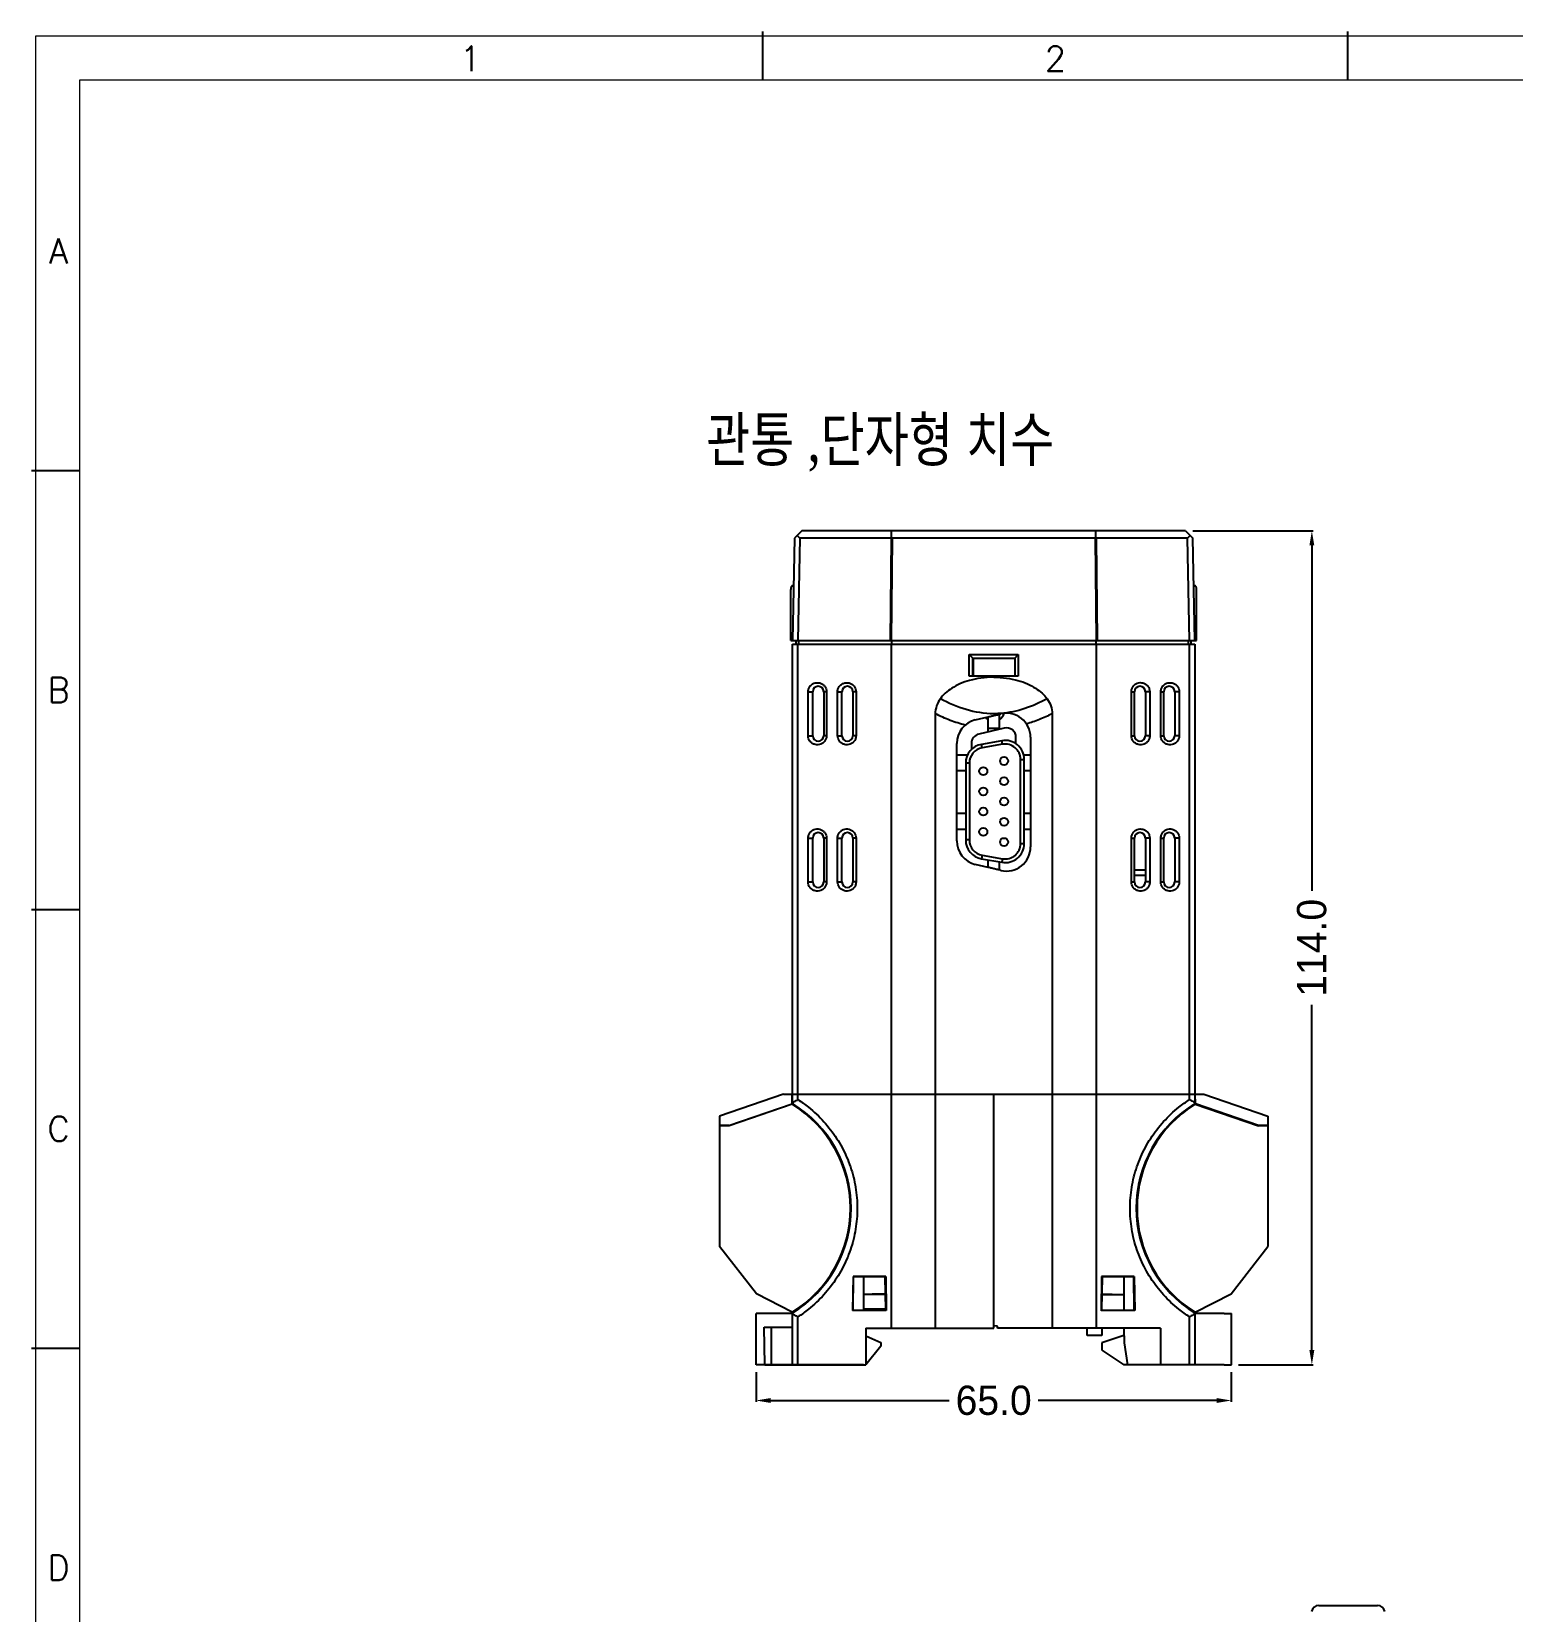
# Model space of a CAD drawing. Header units: millimetres. Extents: x 54 to 1685, y 68 to 1015.
# Drawn here: x 925.9 to 1128.4, y 755.6 to 971.6 of the extents above; entities that cross this region are included whole.
import ezdxf
from ezdxf.enums import TextEntityAlignment as Align

# ---------------------------------------------------------------- set-up
doc = ezdxf.new("R2010")
doc.units = ezdxf.units.MM
doc.linetypes.add('DASHED2', pattern=[9.525, 6.35, -3.175])
for name, color, linetype in [('20', 2, 'Continuous'), ('30', 3, 'Continuous'), ('70', 7, 'Continuous')]:
    doc.layers.add(name, color=color, linetype=linetype)
doc.styles.add('SIMPLEX', font='SIMPLEX.shx', dxfattribs={"bigfont": 'HBRDS.shx'})
doc.styles.add('SS', font='batang.ttc', dxfattribs={"width": 0.8})
doc.styles.get("Standard").update_dxf_attribs({"font": 'BareunDotumPro1.ttf'})
doc.dimstyles.get("Standard").update_dxf_attribs({"dimtxt": 4, "dimasz": 2, "dimexe": 0.2, "dimexo": 1, "dimgap": 0.09, "dimtad": 0, "dimtoh": 1, "dimdec": 1, "dimzin": 0, "dimdsep": 46, "dimtxsty": 'Standard', "dimcen": -3, "dimadec": 0, "dimazin": 0, "dimtfac": 1, "dimtdec": 1, "dimtofl": 0, "dimtmove": 0, "dimatfit": 3, "dimfxl": 0, "dimtolj": 1, "dimtzin": 0, "dimarcsym": 0})

# ---------------------------------------------------------------- blocks, each defined once
blk = doc.blocks.new('*D19')
at = {"color": 0, "lineweight": -2}
for p, q in [((1084.75, 903.32), (1101.22, 903.32)), ((1101.02, 901.32), (1101.02, 854.12)), ((1101.02, 791.32), (1101.02, 838.52)), ((1091.01, 789.32), (1101.22, 789.32))]:
    blk.add_line(p, q, dxfattribs=at)
at = {"color": 0}
for points in [[(1101.36, 901.32), (1100.69, 901.32), (1101.02, 903.32)], [(1100.69, 791.32), (1101.36, 791.32), (1101.02, 789.32)]]:
    blk.add_solid(points, dxfattribs=at)
at = {"layer": 'Defpoints', "color": 0}
for p in [(1083.75, 903.32), (1090.01, 789.32), (1101.02, 789.32)]:
    blk.add_point(p, dxfattribs=at)
at = {"color": 0, "linetype": 'DASHED2', "insert": (1101.02, 846.32), "char_height": 4, "attachment_point": 5, "rotation": 90}
blk.add_mtext('\\A1;114.0', dxfattribs=at)
blk = doc.blocks.new('*D20')
at = {"color": 0, "lineweight": -2}
for p, q in [((1025.01, 788.32), (1025.01, 784.24)), ((1090.01, 788.32), (1090.01, 784.24)), ((1027.01, 784.44), (1051.42, 784.44)), ((1088.01, 784.44), (1063.6, 784.44))]:
    blk.add_line(p, q, dxfattribs=at)
at = {"color": 0}
for points in [[(1027.01, 784.77), (1027.01, 784.1), (1025.01, 784.44)], [(1088.01, 784.1), (1088.01, 784.77), (1090.01, 784.44)]]:
    blk.add_solid(points, dxfattribs=at)
at = {"layer": 'Defpoints', "color": 0}
for p in [(1025.01, 789.32), (1090.01, 789.32), (1090.01, 784.44)]:
    blk.add_point(p, dxfattribs=at)
at = {"color": 0, "linetype": 'DASHED2', "insert": (1057.51, 784.44), "char_height": 4, "attachment_point": 5}
blk.add_mtext('\\A1;65.0', dxfattribs=at)

msp = doc.modelspace()

# ---------------------------------------------------------------- linework, layer by layer
at = {"color": 7, "linetype": 'Continuous'}
for p, q in [((1031.273, 903.32), (1030.273, 902.338)), ((1083.751, 903.32), (1031.273, 903.32)), ((1083.751, 903.32), (1084.751, 902.338)), ((1030.273, 902.338), (1030.012, 888.32)), ((1031.009, 902.338), (1030.745, 888.32)), ((1043.514, 902.338), (1031.009, 902.338)), ((1043.514, 902.338), (1043.377, 888.32)), ((1043.648, 902.338), (1043.512, 888.32)), ((1043.648, 902.338), (1043.514, 902.339)), ((1071.376, 902.338), (1043.648, 902.338)), ((1071.51, 902.339), (1071.376, 902.338)), ((1071.376, 902.338), (1071.512, 888.32)), ((1071.51, 902.339), (1071.647, 888.32)), ((1084.015, 902.338), (1071.51, 902.338)), ((1084.279, 888.32), (1084.015, 902.338)), ((1085.012, 888.32), (1084.751, 902.338)), ((1029.762, 888.32), (1029.762, 895.32)), ((1085.262, 888.32), (1085.262, 895.32)), ((1029.762, 888.32), (1085.262, 888.32)), ((1030.012, 825.02), (1030.012, 887.82)), ((1030.012, 887.82), (1085.012, 887.82)), ((1030.512, 887.82), (1030.512, 888.32)), ((1030.745, 825.568), (1030.745, 887.82)), ((1030.878, 887.82), (1030.878, 888.32)), ((1043.512, 887.82), (1043.512, 794.32)), ((1043.533, 888.32), (1043.533, 887.82)), ((1071.491, 888.32), (1071.491, 887.82)), ((1071.512, 887.82), (1071.512, 794.32)), ((1084.146, 887.82), (1084.146, 888.32)), ((1084.279, 825.568), (1084.279, 887.82)), ((1084.512, 887.82), (1084.512, 888.32)), ((1085.012, 887.82), (1085.012, 825.02)), ((1054.142, 883.45), (1054.142, 886.42)), ((1054.642, 885.92), (1054.142, 886.42)), ((1054.142, 886.42), (1060.882, 886.42)), ((1054.642, 883.45), (1054.642, 885.92)), ((1054.642, 885.92), (1060.382, 885.92)), ((1054.642, 885.52), (1054.762, 885.52)), ((1054.762, 883.45), (1054.762, 885.92)), ((1060.382, 885.92), (1060.882, 886.42)), ((1060.382, 885.92), (1060.382, 883.45)), ((1060.882, 886.42), (1060.882, 883.45)), ((1060.882, 883.45), (1054.142, 883.45)), ((1054.642, 885.32), (1054.762, 885.32)), ((1032.138, 881.32), (1032.762, 881.32)), ((1032.138, 875.32), (1032.138, 881.32)), ((1032.762, 875.32), (1032.762, 881.32)), ((1034.656, 881.32), (1034.262, 881.32)), ((1034.262, 881.32), (1034.262, 875.32)), ((1034.656, 881.32), (1034.656, 875.32)), ((1036.167, 881.32), (1036.762, 881.32)), ((1036.167, 875.32), (1036.167, 881.32)), ((1036.762, 875.32), (1036.762, 881.32)), ((1038.685, 881.32), (1038.262, 881.32)), ((1038.262, 881.32), (1038.262, 875.32)), ((1038.685, 881.32), (1038.685, 875.32)), ((1076.339, 881.32), (1076.762, 881.32)), ((1076.339, 875.32), (1076.339, 881.32)), ((1076.762, 875.32), (1076.762, 881.32)), ((1078.857, 881.32), (1078.262, 881.32)), ((1078.262, 881.32), (1078.262, 875.32)), ((1078.857, 881.32), (1078.857, 875.32)), ((1080.368, 881.32), (1080.762, 881.32)), ((1080.368, 875.32), (1080.368, 881.32)), ((1080.762, 875.32), (1080.762, 881.32)), ((1082.886, 881.32), (1082.262, 881.32)), ((1082.262, 881.32), (1082.262, 875.32)), ((1082.886, 881.32), (1082.886, 875.32)), ((1049.512, 878.32), (1049.512, 794.32)), ((1055.001, 877.477), (1056.762, 877.894)), ((1056.762, 875.839), (1056.762, 877.894)), ((1058.262, 878.25), (1058.501, 878.306)), ((1058.262, 878.25), (1058.262, 876.194)), ((1065.512, 878.32), (1065.512, 794.32)), ((1032.138, 875.32), (1032.762, 875.32)), ((1034.656, 875.32), (1034.262, 875.32)), ((1036.167, 875.32), (1036.762, 875.32)), ((1038.685, 875.32), (1038.262, 875.32)), ((1058.962, 876.36), (1055.462, 875.531)), ((1060.562, 874.206), (1060.562, 875.095)), ((1062.562, 875.095), (1062.562, 860.113)), ((1076.339, 875.32), (1076.762, 875.32)), ((1078.857, 875.32), (1078.262, 875.32)), ((1080.368, 875.32), (1080.762, 875.32)), ((1082.886, 875.32), (1082.262, 875.32)), ((1052.462, 860.942), (1052.462, 874.266)), ((1052.462, 872.714), (1053.955, 872.714)), ((1054.462, 874.266), (1054.462, 873.419)), ((1058.631, 874.63), (1055.831, 874.136)), ((1055.917, 873.644), (1055.831, 874.136)), ((1058.717, 874.138), (1055.917, 873.644)), ((1058.717, 874.138), (1058.631, 874.63)), ((1061.59, 872.714), (1062.562, 872.714)), ((1053.682, 870.495), (1052.462, 870.495)), ((1053.682, 871.576), (1053.682, 861.063)), ((1054.182, 871.576), (1053.682, 871.576)), ((1054.182, 871.576), (1054.182, 861.063)), ((1061.182, 860.57), (1061.182, 872.07)), ((1061.182, 872.07), (1061.682, 872.07)), ((1061.682, 860.57), (1061.682, 872.07)), ((1062.562, 870.495), (1061.682, 870.495)), ((1052.462, 864.714), (1053.682, 864.714)), ((1061.682, 864.714), (1062.562, 864.714)), ((1053.682, 862.495), (1052.462, 862.495)), ((1062.562, 862.495), (1061.682, 862.495)), ((1032.138, 855.32), (1032.138, 861.32)), ((1032.138, 861.32), (1032.762, 861.32)), ((1032.762, 855.32), (1032.762, 861.32)), ((1034.262, 861.32), (1034.262, 855.32)), ((1034.656, 861.32), (1034.262, 861.32)), ((1034.656, 861.32), (1034.656, 855.32)), ((1036.167, 855.32), (1036.167, 861.32)), ((1036.167, 861.32), (1036.762, 861.32)), ((1036.762, 855.32), (1036.762, 861.32)), ((1038.262, 861.32), (1038.262, 855.32)), ((1038.685, 861.32), (1038.262, 861.32)), ((1038.685, 861.32), (1038.685, 855.32)), ((1054.182, 861.063), (1053.682, 861.063)), ((1061.182, 860.57), (1061.682, 860.57)), ((1076.339, 855.32), (1076.339, 861.32)), ((1076.339, 861.32), (1076.762, 861.32)), ((1076.762, 855.32), (1076.762, 861.32)), ((1078.262, 861.32), (1078.262, 855.32)), ((1078.857, 861.32), (1078.262, 861.32)), ((1078.857, 861.32), (1078.857, 855.32)), ((1080.368, 855.32), (1080.368, 861.32)), ((1080.368, 861.32), (1080.762, 861.32)), ((1080.762, 855.32), (1080.762, 861.32)), ((1082.262, 861.32), (1082.262, 855.32)), ((1082.886, 861.32), (1082.262, 861.32)), ((1082.886, 861.32), (1082.886, 855.32)), ((1056.762, 857.314), (1055.001, 857.731)), ((1055.917, 858.995), (1055.831, 858.503)), ((1055.831, 858.503), (1058.631, 858.009)), ((1055.917, 858.995), (1058.717, 858.501)), ((1056.762, 857.314), (1056.762, 858.338)), ((1058.262, 858.074), (1058.262, 856.959)), ((1058.717, 858.501), (1058.631, 858.009)), ((1032.138, 855.32), (1032.762, 855.32)), ((1034.656, 855.32), (1034.262, 855.32)), ((1036.167, 855.32), (1036.762, 855.32)), ((1038.685, 855.32), (1038.262, 855.32)), ((1058.501, 856.902), (1058.262, 856.959)), ((1076.339, 855.32), (1076.762, 855.32)), ((1078.262, 856.92), (1076.762, 856.92)), ((1078.262, 856.22), (1076.762, 856.22)), ((1078.857, 855.32), (1078.262, 855.32)), ((1080.368, 855.32), (1080.762, 855.32)), ((1082.886, 855.32), (1082.262, 855.32)), ((1028.759, 826.32), (1020.028, 823.322)), ((1028.759, 826.32), (1086.265, 826.32)), ((1029.936, 824.979), (1029.943, 826.32)), ((1057.512, 794.32), (1057.512, 826.32)), ((1085.088, 824.979), (1085.081, 826.32)), ((1086.265, 826.32), (1094.996, 823.322)), ((1020.028, 823.322), (1020.035, 821.969)), ((1021.312, 822.019), (1029.936, 824.979)), ((1029.96, 824.934), (1021.32, 821.969)), ((1085.064, 824.934), (1093.704, 821.969)), ((1093.712, 822.019), (1085.088, 824.979)), ((1094.996, 823.322), (1094.989, 821.969)), ((1020.012, 821.969), (1020.012, 805.505)), ((1021.32, 821.969), (1020.012, 821.969)), ((1021.312, 822.019), (1020.034, 822.041)), ((1033.527, 821.982), (1033.63, 821.982)), ((1081.394, 821.982), (1081.497, 821.982)), ((1095.012, 821.969), (1093.704, 821.969)), ((1094.99, 822.041), (1093.712, 822.019)), ((1095.012, 821.969), (1095.012, 805.505)), ((1037.873, 811.02), (1037.96, 811.02)), ((1037.659, 808.02), (1037.787, 808.02)), ((1077.236, 808.02), (1077.283, 808.02)), ((1025.056, 799.02), (1020.012, 805.505)), ((1036.542, 803.87), (1036.517, 803.87)), ((1078.482, 803.87), (1078.507, 803.87)), ((1089.968, 799.02), (1095.012, 805.505)), ((1038.286, 801.396), (1038.206, 796.744)), ((1038.284, 796.774), (1038.362, 801.32)), ((1038.286, 801.396), (1038.362, 801.32)), ((1039.712, 801.32), (1038.362, 801.32)), ((1042.682, 801.34), (1039.712, 801.339)), ((1039.712, 801.339), (1039.712, 796.771)), ((1042.682, 801.34), (1042.748, 801.406)), ((1042.761, 796.764), (1042.682, 801.34)), ((1042.748, 801.406), (1042.828, 796.733)), ((1072.276, 801.406), (1072.196, 796.733)), ((1072.342, 801.34), (1072.263, 796.764)), ((1072.276, 801.406), (1072.342, 801.34)), ((1075.312, 801.339), (1072.342, 801.34)), ((1075.312, 801.339), (1075.312, 796.771)), ((1076.662, 801.32), (1075.312, 801.32)), ((1076.738, 801.396), (1076.662, 801.32)), ((1076.74, 796.774), (1076.662, 801.32)), ((1076.738, 801.396), (1076.818, 796.744)), ((1033.205, 799.02), (1033.206, 799.136)), ((1081.819, 799.02), (1081.818, 799.136)), ((1029.96, 796.505), (1025.056, 799.02)), ((1032.012, 797.911), (1031.96, 797.964)), ((1032.012, 797.911), (1032.012, 798.013)), ((1032.012, 797.911), (1032.043, 797.91)), ((1033.083, 799.02), (1033.205, 799.02)), ((1042.724, 798.939), (1039.712, 798.887)), ((1042.759, 796.907), (1039.712, 796.96)), ((1072.3, 798.932), (1075.312, 798.88)), ((1081.819, 799.02), (1081.941, 799.02)), ((1083.012, 797.911), (1082.981, 797.91)), ((1083.012, 798.013), (1083.012, 797.911)), ((1083.012, 797.911), (1083.064, 797.964)), ((1085.064, 796.505), (1089.968, 799.02)), ((1030.012, 796.32), (1025.012, 796.32)), ((1025.012, 795.32), (1025.012, 796.32)), ((1026.012, 796.32), (1025.012, 796.32)), ((1025.012, 795.32), (1025.012, 796.32)), ((1025.012, 789.32), (1025.012, 795.32)), ((1025.012, 795.32), (1025.012, 795.32)), ((1030.012, 789.32), (1030.012, 796.42)), ((1030.745, 789.32), (1030.745, 795.871)), ((1038.206, 796.744), (1038.239, 796.775)), ((1042.796, 796.764), (1042.828, 796.733)), ((1072.196, 796.733), (1072.228, 796.764)), ((1076.818, 796.744), (1076.785, 796.775)), ((1084.279, 789.32), (1084.279, 795.871)), ((1085.012, 796.42), (1085.012, 789.32)), ((1089.012, 796.32), (1085.012, 796.32)), ((1089.012, 796.32), (1090.012, 796.32)), ((1090.012, 789.32), (1090.012, 796.32)), ((1026.202, 789.32), (1026.112, 794.47)), ((1026.112, 794.47), (1030.012, 794.47)), ((1027.149, 789.32), (1027.112, 794.47)), ((1040.012, 794.32), (1040.012, 789.32)), ((1040.012, 794.32), (1057.512, 794.32)), ((1040.012, 793.27), (1042.062, 792.37)), ((1058.012, 794.62), (1057.512, 794.628)), ((1058.012, 794.32), (1058.012, 794.62)), ((1080.312, 794.32), (1058.012, 794.32)), ((1070.312, 793.32), (1070.312, 794.32)), ((1072.312, 793.32), (1070.312, 793.32)), ((1072.312, 794.32), (1072.312, 793.32)), ((1075.329, 793.325), (1072.312, 792.32)), ((1075.312, 794.32), (1075.347, 792.319)), ((1080.312, 794.32), (1080.312, 789.32)), ((1042.062, 791.87), (1040.012, 789.32)), ((1042.062, 792.37), (1042.062, 791.87)), ((1072.312, 792.32), (1072.312, 791.32)), ((1072.312, 791.32), (1075.312, 789.32)), ((1075.347, 792.319), (1075.799, 789.32)), ((1039.712, 789.32), (1025.012, 789.32)), ((1026.202, 789.32), (1040.012, 789.32)), ((1089.012, 789.32), (1075.312, 789.32)), ((1089.012, 789.32), (1090.012, 789.32)), ((1101.968, 756.403), (1110.02, 756.403))]:
    msp.add_line(p, q, dxfattribs=at)
for centre in [(1056.092, 870.47), (1058.932, 871.86), (1056.092, 867.7), (1058.932, 869.09), (1058.932, 866.32), (1056.092, 864.94), (1058.932, 863.55), (1056.092, 862.17), (1058.932, 860.78)]:
    msp.add_circle(centre, 0.55, dxfattribs=at)
for centre, radius, start, end in [((1030.462, 895.32), 0.7, 116.46246, 180), ((1084.562, 895.32), 0.7, 0, 63.53754), ((1033.512, 881.32), 0.75, 0, 180), ((1037.512, 881.32), 0.75, 0, 180), ((1077.512, 881.32), 0.75, 0, 180), ((1081.512, 881.32), 0.75, 0, 180), ((1055.762, 874.266), 3.3, 103.32453, 180), ((1057.512, 878.82), 1.5, 222.50724, 240), ((1057.512, 878.82), 1.5, 300, 342.77058), ((1059.262, 875.095), 3.3, 0, 103.32453), ((1033.512, 875.32), 0.75, 180, 0), ((1037.512, 875.32), 0.75, 180, 0), ((1055.762, 874.266), 1.3, 103.32453, 180), ((1059.082, 872.07), 2.6, 0, 100), ((1059.262, 875.095), 1.3, 0, 103.32453), ((1077.512, 875.32), 0.75, 180, 0), ((1081.512, 875.32), 0.75, 180, 0), ((1056.282, 871.576), 2.6, 100, 180), ((1056.282, 871.576), 2.1, 100, 180), ((1059.082, 872.07), 2.1, 0, 100), ((1033.512, 861.32), 0.75, 0, 180), ((1037.512, 861.32), 0.75, 0, 180), ((1077.512, 861.32), 0.75, 0, 180), ((1081.512, 861.32), 0.75, 0, 180), ((1055.762, 860.942), 3.3, 180, 256.67547), ((1056.282, 861.063), 2.6, 180, 260), ((1056.282, 861.063), 2.1, 180, 260), ((1059.262, 860.113), 3.3, 256.67547, 0), ((1059.082, 860.57), 2.6, 260, 0), ((1059.082, 860.57), 2.1, 260, 0), ((1033.512, 855.32), 0.75, 180, 0), ((1037.512, 855.32), 0.75, 180, 0), ((1077.512, 855.32), 0.75, 180, 0), ((1081.512, 855.32), 0.75, 180, 0), ((1021.231, 810.72), 16.781, 301.55116, 58.44884), ((1093.793, 810.72), 16.781, 121.55116, 238.44884), ((1021.231, 810.72), 16.681, 301.55116, 58.44884), ((1093.793, 810.72), 16.681, 121.55116, 238.44884), ((1101.968, 755.403), 1, 90.00064, 168.25476), ((1110.02, 755.403), 1, 11.74524, 89.99936)]:
    msp.add_arc(centre, radius, start, end, dxfattribs=at)
for points, knots in [([(1043.524, 902.339), (1043.528, 902.448), (1043.538, 902.666), (1043.552, 902.993), (1043.561, 903.211), (1043.566, 903.32)], [0, 0, 0, 0, 0.32769636, 0.6548939, 0.98158372, 0.98158372, 0.98158372, 0.98158372]), ([(1071.5, 902.338), (1071.496, 902.447), (1071.486, 902.666), (1071.472, 902.993), (1071.463, 903.211), (1071.458, 903.319)], [0, 0, 0, 0, 0.3284266, 0.65562358, 0.98228856, 0.98228856, 0.98228856, 0.98228856]), ([(1030.647, 902.705), (1030.707, 902.644), (1030.828, 902.522), (1030.948, 902.4), (1031.009, 902.338)], [0, 0, 0, 0, 0.25663081, 0.51498503, 0.51498503, 0.51498503, 0.51498503]), ([(1084.015, 902.338), (1084.076, 902.4), (1084.196, 902.522), (1084.317, 902.644), (1084.377, 902.705)], [0, 0, 0, 0, 0.2585256, 0.51496064, 0.51496064, 0.51496064, 0.51496064]), ([(1057.512, 883.32), (1056.925, 883.32), (1055.812, 883.241), (1054.26, 882.922), (1052.923, 882.451), (1051.8, 881.856), (1050.894, 881.171), (1050.411, 880.642), (1050.216, 880.37)], [0, 0, 0, 0, 1.761044, 3.3333567, 4.740856, 6.0014007, 7.1282028, 8.1338777, 8.1338777, 8.1338777, 8.1338777]), ([(1057.512, 883.32), (1058.099, 883.32), (1059.212, 883.241), (1060.764, 882.922), (1062.102, 882.451), (1063.224, 881.856), (1064.13, 881.171), (1064.613, 880.642), (1064.809, 880.37)], [0, 0, 0, 0, 1.761044, 3.3333567, 4.740856, 6.0014007, 7.1282028, 8.1338777, 8.1338777, 8.1338777, 8.1338777]), ([(1032.138, 881.32), (1032.138, 881.406), (1032.162, 881.628), (1032.295, 881.969), (1032.564, 882.286), (1032.918, 882.499), (1033.317, 882.588), (1033.724, 882.549), (1034.103, 882.382), (1034.41, 882.1), (1034.606, 881.739), (1034.655, 881.465), (1034.656, 881.328), (1034.656, 881.32)], [0, 0, 0, 0, 0.2602966, 0.6646671, 1.07745, 1.4845892, 1.8833024, 2.2824581, 2.6906844, 3.1051745, 3.5117567, 3.9001917, 3.9247062, 3.9247062, 3.9247062, 3.9247062]), ([(1036.167, 881.32), (1036.167, 881.402), (1036.189, 881.62), (1036.317, 881.958), (1036.583, 882.278), (1036.936, 882.495), (1037.337, 882.588), (1037.749, 882.551), (1038.132, 882.382), (1038.439, 882.099), (1038.635, 881.74), (1038.684, 881.466), (1038.685, 881.328), (1038.685, 881.32)], [0, 0, 0, 0, 0.2477609, 0.6521884, 1.0662587, 1.4720996, 1.8729962, 2.2798691, 2.6917553, 3.1061191, 3.5113688, 3.8986952, 3.9246128, 3.9246128, 3.9246128, 3.9246128]), ([(1076.339, 881.32), (1076.339, 881.409), (1076.364, 881.635), (1076.501, 881.979), (1076.775, 882.296), (1077.134, 882.505), (1077.534, 882.589), (1077.936, 882.545), (1078.311, 882.377), (1078.617, 882.093), (1078.812, 881.725), (1078.858, 881.453), (1078.857, 881.32)], [0, 0, 0, 0, 0.2683261, 0.6764727, 1.0915293, 1.5006558, 1.9017054, 2.2958803, 2.6958765, 3.1129523, 3.524812, 3.9244233, 3.9244233, 3.9244233, 3.9244233]), ([(1080.368, 881.32), (1080.367, 881.406), (1080.391, 881.627), (1080.523, 881.967), (1080.791, 882.285), (1081.145, 882.498), (1081.544, 882.588), (1081.95, 882.55), (1082.33, 882.384), (1082.637, 882.102), (1082.834, 881.742), (1082.884, 881.467), (1082.886, 881.328), (1082.886, 881.32)], [0, 0, 0, 0, 0.258036, 0.6621493, 1.0751765, 1.4824974, 1.881186, 2.2802016, 2.6879042, 3.1017235, 3.5084669, 3.8980662, 3.9247184, 3.9247184, 3.9247184, 3.9247184]), ([(1058.25, 878.34), (1058.004, 878.326), (1055.233, 878.244), (1052.418, 879.132), (1050.216, 880.37)], [0, 0, 0, 0, 0.7378011, 8.3169023, 8.3169023, 8.3169023, 8.3169023]), ([(1053.614, 876.771), (1053.269, 876.857), (1052.579, 877.05), (1051.552, 877.405), (1050.525, 877.827), (1049.849, 878.148), (1049.512, 878.32)], [0, 0, 0, 0, 1.0648929, 2.1496673, 3.2579885, 4.3932938, 4.3932938, 4.3932938, 4.3932938]), ([(1056.762, 877.894), (1056.933, 877.935), (1057.271, 878.015), (1057.771, 878.133), (1058.1, 878.211), (1058.262, 878.25)], [0, 0, 0, 0, 0.5271779, 1.0416596, 1.5414966, 1.5414966, 1.5414966, 1.5414966]), ([(1065.512, 878.32), (1065.223, 878.173), (1064.644, 877.895), (1063.767, 877.522), (1062.889, 877.198), (1062.3, 877.014), (1062.005, 876.93)], [0, 0, 0, 0, 0.9724052, 1.9247348, 2.859105, 3.7777558, 3.7777558, 3.7777558, 3.7777558]), ([(1034.656, 875.32), (1034.657, 875.233), (1034.633, 875.012), (1034.501, 874.672), (1034.233, 874.354), (1033.879, 874.141), (1033.48, 874.051), (1033.074, 874.089), (1032.694, 874.255), (1032.387, 874.537), (1032.19, 874.897), (1032.14, 875.172), (1032.138, 875.311), (1032.138, 875.32)], [0, 0, 0, 0, 0.258036, 0.6621493, 1.0751765, 1.4824974, 1.881186, 2.2802016, 2.6879042, 3.1017235, 3.5084669, 3.8980662, 3.9247184, 3.9247184, 3.9247184, 3.9247184]), ([(1038.685, 875.32), (1038.685, 875.23), (1038.66, 875.003), (1038.522, 874.658), (1038.247, 874.342), (1037.888, 874.133), (1037.49, 874.05), (1037.088, 874.094), (1036.714, 874.261), (1036.408, 874.545), (1036.212, 874.913), (1036.166, 875.186), (1036.167, 875.32)], [0, 0, 0, 0, 0.2694993, 0.6783699, 1.0937281, 1.5025683, 1.9027519, 2.2956915, 2.6943782, 3.1117818, 3.5247762, 3.9244279, 3.9244279, 3.9244279, 3.9244279]), ([(1058.262, 876.306), (1058.012, 876.295), (1057.512, 876.284), (1057.012, 876.295), (1056.762, 876.306)], [0, 0, 0, 0, 0.7501789, 1.5003582, 1.5003582, 1.5003582, 1.5003582]), ([(1078.857, 875.32), (1078.857, 875.237), (1078.835, 875.019), (1078.707, 874.681), (1078.442, 874.361), (1078.088, 874.144), (1077.687, 874.051), (1077.274, 874.088), (1076.891, 874.258), (1076.584, 874.541), (1076.389, 874.9), (1076.34, 875.174), (1076.339, 875.311), (1076.339, 875.32)], [0, 0, 0, 0, 0.2478585, 0.6514667, 1.0651817, 1.4718412, 1.8738911, 2.2815071, 2.6936271, 3.1077136, 3.5123301, 3.8990086, 3.9246106, 3.9246106, 3.9246106, 3.9246106]), ([(1082.886, 875.32), (1082.886, 875.233), (1082.862, 875.011), (1082.729, 874.67), (1082.46, 874.353), (1082.106, 874.14), (1081.707, 874.051), (1081.301, 874.09), (1080.921, 874.257), (1080.614, 874.539), (1080.418, 874.9), (1080.369, 875.174), (1080.368, 875.311), (1080.368, 875.32)], [0, 0, 0, 0, 0.2602966, 0.6646671, 1.07745, 1.4845892, 1.8833024, 2.2824581, 2.6906844, 3.1051745, 3.5117567, 3.9001917, 3.9247062, 3.9247062, 3.9247062, 3.9247062]), ([(1032.138, 861.32), (1032.138, 861.406), (1032.162, 861.628), (1032.295, 861.969), (1032.564, 862.286), (1032.918, 862.499), (1033.317, 862.588), (1033.724, 862.549), (1034.103, 862.382), (1034.41, 862.1), (1034.606, 861.739), (1034.655, 861.465), (1034.656, 861.328), (1034.656, 861.32)], [0, 0, 0, 0, 0.2602966, 0.6646671, 1.07745, 1.4845892, 1.8833024, 2.2824581, 2.6906844, 3.1051745, 3.5117567, 3.9001917, 3.9247062, 3.9247062, 3.9247062, 3.9247062]), ([(1036.167, 861.32), (1036.167, 861.402), (1036.189, 861.62), (1036.317, 861.958), (1036.583, 862.278), (1036.936, 862.495), (1037.337, 862.588), (1037.749, 862.551), (1038.132, 862.382), (1038.439, 862.099), (1038.635, 861.74), (1038.684, 861.466), (1038.685, 861.328), (1038.685, 861.32)], [0, 0, 0, 0, 0.2477609, 0.6521884, 1.0662587, 1.4720996, 1.8729962, 2.2798691, 2.6917553, 3.1061191, 3.5113688, 3.8986952, 3.9246128, 3.9246128, 3.9246128, 3.9246128]), ([(1076.339, 861.32), (1076.339, 861.409), (1076.364, 861.635), (1076.501, 861.979), (1076.775, 862.296), (1077.134, 862.505), (1077.534, 862.589), (1077.936, 862.545), (1078.311, 862.377), (1078.617, 862.093), (1078.812, 861.725), (1078.858, 861.453), (1078.857, 861.32)], [0, 0, 0, 0, 0.2683261, 0.6764727, 1.0915293, 1.5006558, 1.9017054, 2.2958803, 2.6958765, 3.1129523, 3.524812, 3.9244233, 3.9244233, 3.9244233, 3.9244233]), ([(1080.368, 861.32), (1080.367, 861.406), (1080.391, 861.627), (1080.523, 861.967), (1080.791, 862.285), (1081.145, 862.498), (1081.544, 862.588), (1081.95, 862.55), (1082.33, 862.384), (1082.637, 862.102), (1082.834, 861.742), (1082.884, 861.467), (1082.886, 861.328), (1082.886, 861.32)], [0, 0, 0, 0, 0.258036, 0.6621493, 1.0751765, 1.4824974, 1.881186, 2.2802016, 2.6879042, 3.1017235, 3.5084669, 3.8980662, 3.9247184, 3.9247184, 3.9247184, 3.9247184]), ([(1034.656, 855.32), (1034.657, 855.233), (1034.633, 855.012), (1034.501, 854.672), (1034.233, 854.354), (1033.879, 854.141), (1033.48, 854.051), (1033.074, 854.089), (1032.694, 854.255), (1032.387, 854.537), (1032.19, 854.897), (1032.14, 855.172), (1032.138, 855.311), (1032.138, 855.32)], [0, 0, 0, 0, 0.258036, 0.6621493, 1.0751765, 1.4824974, 1.881186, 2.2802016, 2.6879042, 3.1017235, 3.5084669, 3.8980662, 3.9247184, 3.9247184, 3.9247184, 3.9247184]), ([(1038.685, 855.32), (1038.685, 855.23), (1038.66, 855.003), (1038.522, 854.658), (1038.247, 854.342), (1037.888, 854.133), (1037.49, 854.05), (1037.088, 854.094), (1036.714, 854.261), (1036.408, 854.545), (1036.212, 854.913), (1036.166, 855.186), (1036.167, 855.32)], [0, 0, 0, 0, 0.2694993, 0.6783699, 1.0937281, 1.5025683, 1.9027519, 2.2956915, 2.6943782, 3.1117818, 3.5247762, 3.9244279, 3.9244279, 3.9244279, 3.9244279]), ([(1058.262, 856.959), (1058.095, 856.998), (1057.762, 857.077), (1057.262, 857.195), (1056.929, 857.274), (1056.762, 857.314)], [0, 0, 0, 0, 0.5138402, 1.0279119, 1.5414966, 1.5414966, 1.5414966, 1.5414966]), ([(1078.857, 855.32), (1078.857, 855.237), (1078.835, 855.019), (1078.707, 854.681), (1078.442, 854.361), (1078.088, 854.144), (1077.687, 854.051), (1077.274, 854.088), (1076.891, 854.258), (1076.584, 854.541), (1076.389, 854.9), (1076.34, 855.174), (1076.339, 855.311), (1076.339, 855.32)], [0, 0, 0, 0, 0.2478585, 0.6514667, 1.0651817, 1.4718412, 1.8738911, 2.2815071, 2.6936271, 3.1077136, 3.5123301, 3.8990086, 3.9246106, 3.9246106, 3.9246106, 3.9246106]), ([(1082.886, 855.32), (1082.886, 855.233), (1082.862, 855.011), (1082.729, 854.67), (1082.46, 854.353), (1082.106, 854.14), (1081.707, 854.051), (1081.301, 854.09), (1080.921, 854.257), (1080.614, 854.539), (1080.418, 854.9), (1080.369, 855.174), (1080.368, 855.311), (1080.368, 855.32)], [0, 0, 0, 0, 0.2602966, 0.6646671, 1.07745, 1.4845892, 1.8833024, 2.2824581, 2.6906844, 3.1051745, 3.5117567, 3.9001917, 3.9247062, 3.9247062, 3.9247062, 3.9247062]), ([(1030.012, 825.172), (1030.092, 825.215), (1030.254, 825.302), (1030.498, 825.435), (1030.662, 825.523), (1030.745, 825.568)], [0, 0, 0, 0, 0.27268947, 0.55052137, 0.83338372, 0.83338372, 0.83338372, 0.83338372]), ([(1030.745, 825.569), (1031.245, 825.245), (1032.506, 824.333), (1034.345, 822.603), (1036.107, 820.307), (1037.476, 817.752), (1038.409, 815.01), (1038.88, 812.161), (1038.88, 809.278), (1038.409, 806.429), (1037.476, 803.687), (1036.107, 801.132), (1034.345, 798.836), (1032.506, 797.106), (1031.245, 796.194), (1030.745, 795.87)], [0, 0, 0, 0, 1.7868888, 4.6599455, 7.541329, 10.4323768, 13.3181311, 16.1902496, 19.0571114, 21.9292608, 24.8150948, 27.7061534, 30.5875158, 33.4606162, 35.2474444, 35.2474444, 35.2474444, 35.2474444]), ([(1084.279, 795.87), (1083.784, 796.192), (1082.526, 797.1), (1080.687, 798.826), (1078.922, 801.124), (1077.55, 803.681), (1076.616, 806.425), (1076.144, 809.276), (1076.144, 812.162), (1076.616, 815.014), (1077.55, 817.758), (1078.922, 820.315), (1080.687, 822.613), (1082.526, 824.339), (1083.784, 825.247), (1084.279, 825.569)], [0, 0, 0, 0, 1.7719155, 4.6477339, 7.5317714, 10.4255646, 13.3140799, 16.1888902, 19.0584203, 21.9332616, 24.8218557, 27.7156581, 30.5996735, 33.475535, 35.2473885, 35.2473885, 35.2473885, 35.2473885]), ([(1085.012, 825.172), (1084.932, 825.215), (1084.771, 825.302), (1084.526, 825.435), (1084.362, 825.523), (1084.279, 825.568)], [0, 0, 0, 0, 0.27268647, 0.55051665, 0.83337426, 0.83337426, 0.83337426, 0.83337426]), ([(1042.748, 801.406), (1042.251, 801.405), (1041.259, 801.403), (1039.771, 801.4), (1038.781, 801.397), (1038.286, 801.396)], [0, 0, 0, 0, 1.4904121, 2.9781252, 4.4621185, 4.4621185, 4.4621185, 4.4621185]), ([(1076.738, 801.396), (1076.243, 801.397), (1075.253, 801.4), (1073.765, 801.403), (1072.773, 801.405), (1072.276, 801.406)], [0, 0, 0, 0, 1.4839933, 2.9717064, 4.4621185, 4.4621185, 4.4621185, 4.4621185]), ([(1042.723, 798.981), (1042.023, 798.97), (1041.019, 798.954), (1040.016, 798.938), (1039.712, 798.933)], [0, 0, 0, 0, 2.0996675, 3.0112731, 3.0112731, 3.0112731, 3.0112731]), ([(1072.301, 798.975), (1072.935, 798.965), (1073.939, 798.949), (1074.942, 798.933), (1075.312, 798.927)], [0, 0, 0, 0, 1.902429, 3.0113818, 3.0113818, 3.0113818, 3.0113818]), ([(1030.012, 796.267), (1030.092, 796.224), (1030.254, 796.137), (1030.498, 796.004), (1030.662, 795.916), (1030.745, 795.871)], [0, 0, 0, 0, 0.27268895, 0.55052078, 0.83338215, 0.83338215, 0.83338215, 0.83338215]), ([(1042.828, 796.733), (1042.314, 796.734), (1041.285, 796.736), (1039.745, 796.74), (1038.719, 796.742), (1038.206, 796.744)], [0, 0, 0, 0, 1.5439009, 3.0849255, 4.6219393, 4.6219393, 4.6219393, 4.6219393]), ([(1038.239, 796.775), (1038.744, 796.773), (1039.756, 796.771), (1041.275, 796.767), (1042.289, 796.765), (1042.796, 796.764)], [0, 0, 0, 0, 1.5155145, 3.0351434, 4.5577032, 4.5577032, 4.5577032, 4.5577032]), ([(1076.818, 796.744), (1076.305, 796.742), (1075.279, 796.74), (1073.739, 796.736), (1072.71, 796.734), (1072.196, 796.733)], [0, 0, 0, 0, 1.5370138, 3.0780383, 4.6219393, 4.6219393, 4.6219393, 4.6219393]), ([(1072.228, 796.764), (1072.735, 796.765), (1073.749, 796.767), (1075.269, 796.771), (1076.28, 796.773), (1076.785, 796.775)], [0, 0, 0, 0, 1.5225598, 3.0421887, 4.5577032, 4.5577032, 4.5577032, 4.5577032]), ([(1085.012, 796.267), (1084.932, 796.224), (1084.771, 796.137), (1084.526, 796.004), (1084.362, 795.916), (1084.279, 795.871)], [0, 0, 0, 0, 0.27268701, 0.55051727, 0.83337587, 0.83337587, 0.83337587, 0.83337587])]:
    msp.add_open_spline(points, degree=3, knots=knots, dxfattribs=at)
for points in [[(1050.216, 880.37), (1049.794, 879.783), (1049.512, 879.042), (1049.512, 878.32)], [(1064.809, 880.37), (1062.882, 879.287), (1060.697, 878.523), (1058.494, 878.357)], [(1064.809, 880.37), (1065.23, 879.783), (1065.512, 879.042), (1065.512, 878.32)], [(1058.494, 878.357), (1058.412, 878.35), (1058.331, 878.345), (1058.25, 878.34)]]:
    msp.add_open_spline(points, degree=3, dxfattribs=at)
at = {"layer": '20', "color": 0, "lineweight": 13}
msp.add_lwpolyline([(932.544, 487.571), (932.544, 964.971), (1679.344, 964.971), (1679.344, 432.171)], dxfattribs=at)
at = {"layer": '30', "color": 0}
for p, q in [((1025.944, 964.971), (1025.944, 971.571)), ((1105.944, 964.971), (1105.944, 971.571)), ((925.944, 911.571), (932.544, 911.571)), ((925.944, 851.571), (932.544, 851.571)), ((925.944, 791.571), (932.544, 791.571))]:
    msp.add_line(p, q, dxfattribs=at)
at = {"layer": '70', "color": 0, "lineweight": 13}
msp.add_lwpolyline([(1685.344, 432.171), (926.544, 432.171), (926.544, 970.971), (1685.344, 970.971)], close=True, dxfattribs=at)

# ---------------------------------------------------------------- texts
at = {"color": 0, "style": 'SS', "width": 0.8}
msp.add_text('관통 ,단자형 치수', height=6, dxfattribs=at).set_placement((1018.19, 912.817))
at = {"layer": '30', "color": 0, "style": 'SIMPLEX'}
for s, p in [('1', (985.944, 967.88)), ('2', (1065.944, 967.88)), ('A', (929.644, 941.571)), ('B', (929.644, 881.571)), ('C', (929.644, 821.571)), ('D', (929.644, 761.571))]:
    msp.add_text(s, height=3.4, dxfattribs=at).set_placement(p, align=Align.MIDDLE)

# ---------------------------------------------------------------- dimensions: what is measured, and where the dimension line sits
dim = msp.add_linear_dim(base=(1101.023, 789.32), p1=(1083.751, 903.32), p2=(1090.012, 789.32), angle=90, dimstyle='Standard')
dim.commit()
dim.dimension.update_dxf_attribs({"geometry": '*D19', "text_midpoint": (1101.023, 846.32)})
dim = msp.add_linear_dim(base=(1090.012, 784.437), p1=(1025.012, 789.32), p2=(1090.012, 789.32), dimstyle='Standard')
dim.commit()
dim.dimension.update_dxf_attribs({"geometry": '*D20', "text_midpoint": (1057.512, 784.437)})

doc.saveas('drawing.dxf')
